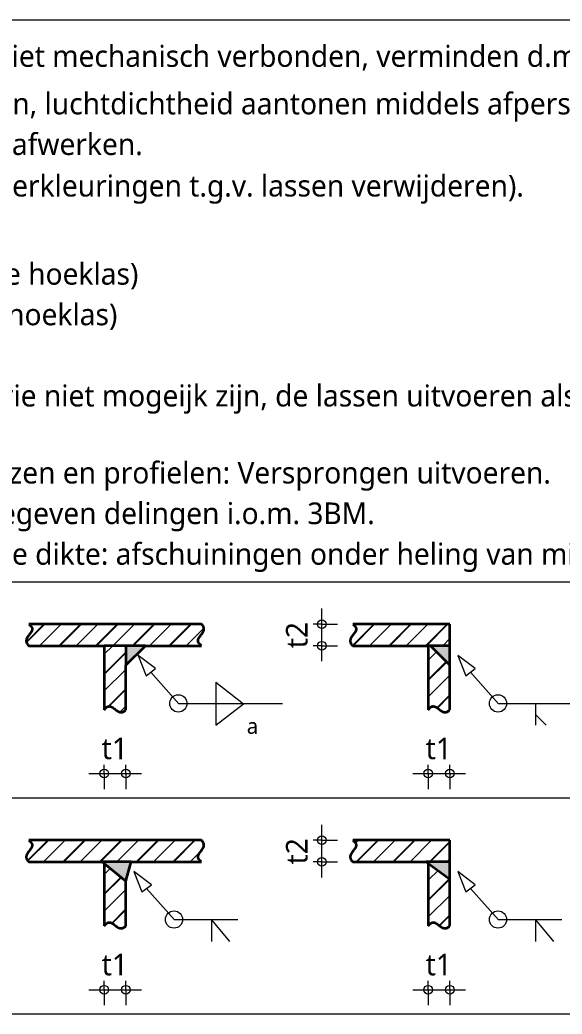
# Model space of a CAD drawing. Header units: millimetres. Extents: x 3415 to 42718, y 1442 to 14886.
# Drawn here: x 15780 to 17035, y 1442 to 3742 of the extents above; entities that cross this region are included whole.
import ezdxf

# ---------------------------------------------------------------- set-up
doc = ezdxf.new("R2010")
doc.units = ezdxf.units.MM
for name, color, linetype, lineweight in [('A-ANNO-DIMS', 211, 'Continuous', 13), ('A-ANNO-DIMS-20', 211, 'Continuous', 13), ('A-ANNO-NOTE', 131, 'Continuous', 18), ('A-DETL', 90, 'Continuous', 13), ('A-DETL-GENF', 92, 'Continuous', 18), ('G-ANNO-TEXT', 231, 'Continuous', 13)]:
    doc.layers.add(name, color=color, linetype=linetype, lineweight=lineweight)
doc.styles.add('Segoe UI_1', font='segoeui.ttf', dxfattribs={"height": 50})
doc.styles.add('Segoe UI_4', font='segoeui.ttf', dxfattribs={"height": 36})
doc.dimstyles.new('2_5_mm', dxfattribs={"dimscale": 304.8, "dimtxt": 52.368197, "dimasz": 0.065617, "dimexe": 0.11811, "dimexo": 0.0625, "dimgap": 0.059055, "dimtad": 1, "dimdec": 0, "dimzin": 0, "dimdsep": 46, "dimtxsty": 'Segoe UI_1', "dimblk1": 'DOTBLANK', "dimblk2": 'DOTBLANK', "dimsah": 1, "dimcen": 0.09, "dimdle": 0.11811, "dimazin": 0, "dimtfac": 1, "dimtdec": 4, "dimtix": 1, "dimtmove": 0, "dimatfit": 3, "dimfxl": 0.11811, "dimfxlon": 1, "dimtvp": 1, "dimtfill": 1, "dimtolj": 1, "dimtzin": 0, "dimarcsym": 2})
pattern_1 = [(45, (0, 0), (-42.4264, 42.4264), []), (45, (2, 0), (-42.4264, 42.4264), []), (45, (40, 0), (-42.4264, 42.4264), [])]

# ---------------------------------------------------------------- blocks, each defined once
blk = doc.blocks.new('NLRS_28_GA_renvooi - 3 RENVOOI LASSEN-5064081-M_28_01_constructierenvooi')
at = {"layer": 'A-ANNO-NOTE'}
for p, q in [((14316.2, 3741.5), (18016.2, 3741.5)), ((18016.2, 1441.5), (14316.2, 1441.5))]:
    blk.add_line(p, q, dxfattribs=at)
blk = doc.blocks.new('DIMBLOCK4-M_28_01_constructierenvooi')
at = {"layer": 'A-ANNO-DIMS-20'}
for p, q in [((15975.2, 1998), (15975.2, 2034)), ((16025.2, 1998), (16025.2, 2034)), ((15939.2, 1998), (16061.2, 1998)), ((15975.2, 1998), (15975.2, 1962)), ((16025.2, 1998), (16025.2, 1962))]:
    blk.add_line(p, q, dxfattribs=at)
for centre in [(15975.2, 1998), (16025.2, 1998)]:
    blk.add_circle(centre, 10, dxfattribs=at)
at = {"layer": 'A-ANNO-DIMS-20', "color": 0, "insert": (15969.2, 2081.3), "char_height": 50, "width": 74.268, "attachment_point": 1, "line_spacing_factor": 1.142579, "style": 'Segoe UI_1', "bg_fill": 3, "box_fill_scale": 1.25, "bg_fill_color": 9, "bg_fill_true_color": 13158600, "bg_fill_transparency": 0}
blk.add_mtext('t1', dxfattribs=at)
blk = doc.blocks.new('_DotBlank')
at = {"color": 0, "linetype": 'ByBlock', "lineweight": -2}
blk.add_line((-0.5, 0), (-1, 0), dxfattribs=at)
blk.add_circle((0, 0), 0.5, dxfattribs=at)
blk = doc.blocks.new('NLRS_00_GA_pijl wit - Type 1-4098930-M_28_01_constructierenvooi')
at = {"layer": 'A-ANNO-NOTE'}
for p, q in [((15344.1, 2240.9), (15303.8, 2271.5)), ((15303.8, 2271.5), (15321.8, 2224.2)), ((15321.8, 2224.2), (15344.1, 2240.9))]:
    blk.add_line(p, q, dxfattribs=at)
blk = doc.blocks.new('DIMBLOCK5-M_28_01_constructierenvooi')
at = {"layer": 'A-ANNO-DIMS-20'}
for p, q in [((16479, 2257.8), (16479, 2379.8)), ((16479, 2343.8), (16443, 2343.8)), ((16479, 2343.8), (16515, 2343.8)), ((16479, 2293.8), (16443, 2293.8)), ((16479, 2293.8), (16515, 2293.8))]:
    blk.add_line(p, q, dxfattribs=at)
for centre in [(16479, 2343.8), (16479, 2293.8)]:
    blk.add_circle(centre, 10, dxfattribs=at)
at = {"layer": 'A-ANNO-DIMS-20', "color": 0, "insert": (16395.7, 2287.9), "char_height": 50, "width": 74.268, "attachment_point": 1, "rotation": 90, "line_spacing_factor": 1.142579, "style": 'Segoe UI_1', "bg_fill": 3, "box_fill_scale": 1.25, "bg_fill_color": 9, "bg_fill_true_color": 13158600, "bg_fill_transparency": 0}
blk.add_mtext('t2', dxfattribs=at)
blk = doc.blocks.new('DIMBLOCK6-M_28_01_constructierenvooi')
at = {"layer": 'A-ANNO-DIMS-20'}
for p, q in [((16725.2, 1998), (16725.2, 2034)), ((16775.2, 1998), (16775.2, 2034)), ((16689.2, 1998), (16811.2, 1998)), ((16725.2, 1998), (16725.2, 1962)), ((16775.2, 1998), (16775.2, 1962))]:
    blk.add_line(p, q, dxfattribs=at)
for centre in [(16725.2, 1998), (16775.2, 1998)]:
    blk.add_circle(centre, 10, dxfattribs=at)
at = {"layer": 'A-ANNO-DIMS-20', "color": 0, "insert": (16719.2, 2081.3), "char_height": 50, "width": 74.268, "attachment_point": 1, "line_spacing_factor": 1.142579, "style": 'Segoe UI_1', "bg_fill": 3, "box_fill_scale": 1.25, "bg_fill_color": 9, "bg_fill_true_color": 13158600, "bg_fill_transparency": 0}
blk.add_mtext('t1', dxfattribs=at)
blk = doc.blocks.new('DIMBLOCK12-M_28_01_constructierenvooi')
at = {"layer": 'A-ANNO-DIMS-20'}
for p, q in [((15975.2, 1498), (15975.2, 1534)), ((16025.2, 1498), (16025.2, 1534)), ((15939.2, 1498), (16061.2, 1498)), ((15975.2, 1498), (15975.2, 1462)), ((16025.2, 1498), (16025.2, 1462))]:
    blk.add_line(p, q, dxfattribs=at)
for centre in [(15975.2, 1498), (16025.2, 1498)]:
    blk.add_circle(centre, 10, dxfattribs=at)
at = {"layer": 'A-ANNO-DIMS-20', "color": 0, "insert": (15969.2, 1581.3), "char_height": 50, "width": 74.268, "attachment_point": 1, "line_spacing_factor": 1.142579, "style": 'Segoe UI_1', "bg_fill": 3, "box_fill_scale": 1.25, "bg_fill_color": 9, "bg_fill_true_color": 13158600, "bg_fill_transparency": 0}
blk.add_mtext('t1', dxfattribs=at)
blk = doc.blocks.new('DIMBLOCK13-M_28_01_constructierenvooi')
at = {"layer": 'A-ANNO-DIMS-20'}
for p, q in [((16479, 1757.8), (16479, 1879.8)), ((16479, 1843.8), (16443, 1843.8)), ((16479, 1843.8), (16515, 1843.8)), ((16479, 1793.8), (16443, 1793.8)), ((16479, 1793.8), (16515, 1793.8))]:
    blk.add_line(p, q, dxfattribs=at)
for centre in [(16479, 1843.8), (16479, 1793.8)]:
    blk.add_circle(centre, 10, dxfattribs=at)
at = {"layer": 'A-ANNO-DIMS-20', "color": 0, "insert": (16395.7, 1787.9), "char_height": 50, "width": 74.268, "attachment_point": 1, "rotation": 90, "line_spacing_factor": 1.142579, "style": 'Segoe UI_1', "bg_fill": 3, "box_fill_scale": 1.25, "bg_fill_color": 9, "bg_fill_true_color": 13158600, "bg_fill_transparency": 0}
blk.add_mtext('t2', dxfattribs=at)
blk = doc.blocks.new('DIMBLOCK14-M_28_01_constructierenvooi')
at = {"layer": 'A-ANNO-DIMS-20'}
for p, q in [((16725.2, 1498), (16725.2, 1534)), ((16775.2, 1498), (16775.2, 1534)), ((16689.2, 1498), (16811.2, 1498)), ((16725.2, 1498), (16725.2, 1462)), ((16775.2, 1498), (16775.2, 1462))]:
    blk.add_line(p, q, dxfattribs=at)
for centre in [(16725.2, 1498), (16775.2, 1498)]:
    blk.add_circle(centre, 10, dxfattribs=at)
at = {"layer": 'A-ANNO-DIMS-20', "color": 0, "insert": (16719.2, 1581.3), "char_height": 50, "width": 74.268, "attachment_point": 1, "line_spacing_factor": 1.142579, "style": 'Segoe UI_1', "bg_fill": 3, "box_fill_scale": 1.25, "bg_fill_color": 9, "bg_fill_true_color": 13158600, "bg_fill_transparency": 0}
blk.add_mtext('t1', dxfattribs=at)

msp = doc.modelspace()

# ---------------------------------------------------------------- hatches: boundary and pattern name
at = {"layer": 'A-DETL-GENF', "lineweight": 13}
h = msp.add_hatch(dxfattribs=at)
h.set_pattern_fill('FP_1', color=9, style=0, pattern_type=2)
h.set_pattern_definition(pattern_1)
h.paths.add_polyline_path([(16175.5, 2293.8), (16200.2, 2293.8), (16197.2, 2296.1), (16195, 2298.4), (16193.5, 2300.6), (16192.6, 2302.7), (16192.2, 2304.8), (16192.3, 2306.9), (16192.8, 2308.9), (16193.7, 2310.8), (16196.1, 2314.7), (16203.1, 2324.3), (16205.1, 2328.2), (16205.6, 2330.2), (16205.9, 2332.3), (16205.7, 2334.4), (16205.1, 2336.6), (16204, 2338.9), (16202.4, 2341.3), (16200.2, 2343.8), (15800.2, 2343.8), (15803.2, 2341.5), (15805.4, 2339.2), (15806.9, 2337), (15807.8, 2334.9), (15808.2, 2332.8), (15808.1, 2330.7), (15807.5, 2328.7), (15806.7, 2326.7), (15804.3, 2322.9), (15797.2, 2313.3), (15795.3, 2309.4), (15794.7, 2307.4), (15794.5, 2305.3), (15794.7, 2303.2), (15795.3, 2300.9), (15796.3, 2298.7), (15798, 2296.3), (15800.2, 2293.8), (16070.2, 2293.8)])
h = msp.add_hatch(dxfattribs=at)
h.set_pattern_fill('FP_1', color=9, style=0, pattern_type=2)
h.set_pattern_definition(pattern_1)
h.paths.add_polyline_path([(16730.2, 2293.8), (16775.2, 2293.8), (16775.2, 2343.8), (16550.2, 2343.8), (16553.2, 2341.5), (16555.4, 2339.2), (16556.9, 2337), (16557.8, 2334.9), (16558.2, 2332.8), (16558.1, 2330.7), (16557.5, 2328.7), (16556.7, 2326.7), (16554.3, 2322.9), (16547.2, 2313.3), (16545.3, 2309.4), (16544.7, 2307.4), (16544.5, 2305.3), (16544.7, 2303.2), (16545.3, 2300.9), (16546.3, 2298.7), (16548, 2296.3), (16550.2, 2293.8), (16729.8, 2293.8)])
h = msp.add_hatch(dxfattribs=at)
h.set_pattern_fill('FP_1', color=9, style=0, pattern_type=2)
h.set_pattern_definition(pattern_1)
h.paths.add_polyline_path([(16013.7, 2140), (16015.8, 2140.1), (16018, 2140.7), (16020.3, 2141.8), (16022.7, 2143.4), (16025.2, 2145.7), (16025.2, 2293.8), (15975.2, 2293.8), (15975.2, 2145.7), (15977.5, 2148.6), (15979.8, 2150.8), (15982, 2152.4), (15984.1, 2153.3), (15986.2, 2153.6), (15988.2, 2153.5), (15990.3, 2153), (15992.2, 2152.2), (15996.1, 2149.7), (16005.7, 2142.7), (16009.6, 2140.8), (16011.6, 2140.2)])
at = {"layer": 'A-DETL-GENF'}
for points in [[(16025.2, 2248.8), (16070.2, 2293.8), (16025.2, 2293.8)], [(16775.2, 2248.8), (16775.2, 2293.8), (16730.2, 2293.8)], [(16025.2, 1748.8), (16037.2, 1793.8), (15970.2, 1793.8)], [(16775.2, 1753.8), (16775.2, 1793.8), (16720.2, 1793.8)]]:
    msp.add_hatch(color=7, dxfattribs=at).paths.add_polyline_path(points)
at = {"layer": 'A-DETL-GENF', "lineweight": 13}
h = msp.add_hatch(dxfattribs=at)
h.set_pattern_fill('FP_1', color=9, style=0, pattern_type=2)
h.set_pattern_definition(pattern_1)
h.paths.add_polyline_path([(16763.7, 2140), (16765.8, 2140.1), (16768, 2140.7), (16770.3, 2141.8), (16772.7, 2143.4), (16775.2, 2145.7), (16775.2, 2248.8), (16730.2, 2293.8), (16725.2, 2293.8), (16725.2, 2145.7), (16727.5, 2148.6), (16729.8, 2150.8), (16732, 2152.4), (16734.1, 2153.3), (16736.2, 2153.6), (16738.2, 2153.5), (16740.3, 2153), (16742.2, 2152.2), (16746.1, 2149.7), (16755.7, 2142.7), (16759.6, 2140.8), (16761.6, 2140.2)])
h = msp.add_hatch(dxfattribs=at)
h.set_pattern_fill('FP_1', color=9, style=0, pattern_type=2)
h.set_pattern_definition(pattern_1)
h.paths.add_polyline_path([(16200.2, 1793.8), (16197.2, 1796.1), (16195, 1798.4), (16193.5, 1800.6), (16192.6, 1802.7), (16192.2, 1804.8), (16192.3, 1806.9), (16192.8, 1808.9), (16193.7, 1810.8), (16196.1, 1814.7), (16203.1, 1824.3), (16205.1, 1828.2), (16205.6, 1830.2), (16205.9, 1832.3), (16205.7, 1834.4), (16205.1, 1836.6), (16204, 1838.9), (16202.4, 1841.3), (16200.2, 1843.8), (15800.2, 1843.8), (15803.2, 1841.5), (15805.4, 1839.2), (15806.9, 1837), (15807.8, 1834.9), (15808.2, 1832.8), (15808.1, 1830.7), (15807.5, 1828.7), (15806.7, 1826.7), (15804.3, 1822.9), (15797.2, 1813.3), (15795.3, 1809.4), (15794.7, 1807.4), (15794.5, 1805.3), (15794.7, 1803.2), (15795.3, 1800.9), (15796.3, 1798.7), (15798, 1796.3), (15800.2, 1793.8), (16175.5, 1793.8)])
h = msp.add_hatch(dxfattribs=at)
h.set_pattern_fill('FP_1', color=9, style=0, pattern_type=2)
h.set_pattern_definition(pattern_1)
h.paths.add_polyline_path([(16732, 1793.8), (16775.2, 1793.8), (16775.2, 1843.8), (16550.2, 1843.8), (16553.2, 1841.5), (16555.4, 1839.2), (16556.9, 1837), (16557.8, 1834.9), (16558.2, 1832.8), (16558.1, 1830.7), (16557.5, 1828.7), (16556.7, 1826.7), (16554.3, 1822.9), (16547.2, 1813.3), (16545.3, 1809.4), (16544.7, 1807.4), (16544.5, 1805.3), (16544.7, 1803.2), (16545.3, 1800.9), (16546.3, 1798.7), (16548, 1796.3), (16550.2, 1793.8), (16729.8, 1793.8)])
h = msp.add_hatch(dxfattribs=at)
h.set_pattern_fill('FP_1', color=9, style=0, pattern_type=2)
h.set_pattern_definition(pattern_1)
h.paths.add_polyline_path([(16013.7, 1640), (16015.8, 1640.1), (16018, 1640.7), (16020.3, 1641.8), (16022.7, 1643.4), (16025.2, 1645.7), (16025.2, 1748.8), (15975.2, 1789.7), (15975.2, 1645.7), (15977.5, 1648.6), (15979.8, 1650.8), (15982, 1652.4), (15984.1, 1653.3), (15986.2, 1653.6), (15988.2, 1653.5), (15990.3, 1653), (15992.2, 1652.2), (15996.1, 1649.7), (16005.7, 1642.7), (16009.6, 1640.8), (16011.6, 1640.2)])
h = msp.add_hatch(dxfattribs=at)
h.set_pattern_fill('FP_1', color=9, style=0, pattern_type=2)
h.set_pattern_definition(pattern_1)
h.paths.add_polyline_path([(16763.7, 1640), (16765.8, 1640.1), (16768, 1640.7), (16770.3, 1641.8), (16772.7, 1643.4), (16775.2, 1645.7), (16775.2, 1753.8), (16725.2, 1790.2), (16725.2, 1645.7), (16727.5, 1648.6), (16729.8, 1650.8), (16732, 1652.4), (16734.1, 1653.3), (16736.2, 1653.6), (16738.2, 1653.5), (16740.3, 1653), (16742.2, 1652.2), (16746.1, 1649.7), (16755.7, 1642.7), (16759.6, 1640.8), (16761.6, 1640.2)])

# ---------------------------------------------------------------- linework, layer by layer
at = {"layer": 'A-DETL', "lineweight": 18}
for p, q in [((14316.2, 2441.5), (18016.2, 2441.5)), ((16233.4, 2209.6), (16233.4, 2109.6)), ((16233.4, 2209.6), (16297.4, 2159.6)), ((16233.4, 2109.6), (16297.4, 2159.6)), ((16973.4, 2159.6), (16973.4, 2109.6)), ((16973.4, 2134.6), (16998.4, 2109.6)), ((14316.2, 1941.5), (18016.2, 1941.5)), ((16223.4, 1659.6), (16223.4, 1609.6)), ((16223.4, 1659.6), (16223.4, 1609.6)), ((16223.4, 1659.6), (16265.4, 1609.6)), ((16973.4, 1659.6), (16973.4, 1609.6)), ((16973.4, 1659.6), (16973.4, 1609.6)), ((16973.4, 1659.6), (17015.4, 1609.6))]:
    msp.add_line(p, q, dxfattribs=at)
at = {"layer": 'A-DETL', "lineweight": 35}
for p, q in [((16200.2, 2343.8), (15800.2, 2343.8)), ((16775.2, 2343.8), (16550.2, 2343.8)), ((16775.2, 2293.8), (16775.2, 2343.8)), ((15800.2, 2293.8), (15975.2, 2293.8)), ((15975.2, 2293.8), (15975.2, 2145.7)), ((16025.2, 2293.8), (15975.2, 2293.8)), ((16025.2, 2248.8), (16070.2, 2293.8)), ((16070.2, 2293.8), (16025.2, 2293.8)), ((16025.2, 2293.8), (16025.2, 2248.8)), ((16070.2, 2293.8), (16200.2, 2293.8)), ((16550.2, 2293.8), (16725.2, 2293.8)), ((16725.2, 2293.8), (16725.2, 2145.7)), ((16730.2, 2293.8), (16725.2, 2293.8)), ((16730.2, 2293.8), (16775.2, 2248.8)), ((16775.2, 2293.8), (16730.2, 2293.8)), ((16775.2, 2248.8), (16775.2, 2293.8)), ((16025.2, 2145.7), (16025.2, 2248.8)), ((16775.2, 2145.7), (16775.2, 2248.8)), ((16200.2, 1843.8), (15800.2, 1843.8)), ((16775.2, 1843.8), (16550.2, 1843.8)), ((16775.2, 1793.8), (16775.2, 1843.8)), ((15800.2, 1793.8), (15970.2, 1793.8)), ((16037.2, 1793.8), (15970.2, 1793.8)), ((15970.2, 1793.8), (16025.2, 1748.8)), ((15975.2, 1789.7), (15975.2, 1645.7)), ((16025.2, 1748.8), (16037.2, 1793.8)), ((16037.2, 1793.8), (16200.2, 1793.8)), ((16550.2, 1793.8), (16720.2, 1793.8)), ((16720.2, 1793.8), (16775.2, 1753.8)), ((16775.2, 1793.8), (16720.2, 1793.8)), ((16725.2, 1790.2), (16725.2, 1645.7)), ((16775.2, 1753.8), (16775.2, 1793.8)), ((16025.2, 1645.7), (16025.2, 1748.8)), ((16775.2, 1645.7), (16775.2, 1753.8))]:
    msp.add_line(p, q, dxfattribs=at)
at = {"layer": 'A-DETL', "lineweight": 18}
for centre in [(16146.6, 2160.4), (16886.6, 2160.4), (16136.6, 1660.4), (16886.6, 1660.4)]:
    msp.add_circle(centre, 20, dxfattribs=at)
at = {"layer": 'A-DETL', "lineweight": 35}
for points in [[(15800.2, 2343.8), (15801.3, 2343), (15803.3, 2341.5), (15805.1, 2339.6), (15806.2, 2338.1), (15806.9, 2337), (15807.4, 2335.9), (15807.8, 2335), (15807.9, 2334.3), (15808.1, 2333.8), (15808.1, 2333.3), (15808.2, 2332.8), (15808.2, 2332.3), (15808.2, 2331.8), (15808.1, 2331.2), (15808.1, 2330.7), (15808, 2330.2), (15807.8, 2329.7), (15807.7, 2329.2), (15807.5, 2328.7), (15807.4, 2328.2), (15807.1, 2327.6), (15806.7, 2326.7), (15806.2, 2325.8), (15805.6, 2324.8), (15804.9, 2323.8), (15804.3, 2322.9), (15803.6, 2321.9), (15802.8, 2321), (15802.1, 2320), (15801.3, 2319), (15800.6, 2318.1), (15799.6, 2316.8), (15798.7, 2315.6), (15797.8, 2314.3), (15797.2, 2313.3), (15796.7, 2312.3), (15796.1, 2311.4), (15795.7, 2310.4), (15795.3, 2309.4), (15795, 2308.4), (15794.7, 2307.4), (15794.6, 2306.3), (15794.5, 2305.3), (15794.5, 2304.2), (15794.7, 2302.8), (15795.2, 2301), (15796.2, 2298.7), (15797.9, 2296.3), (15799.3, 2294.6), (15800.2, 2293.8)], [(16200.2, 2293.8), (16199.1, 2294.6), (16197.1, 2296.1), (16195.3, 2298), (16194.1, 2299.5), (16193.5, 2300.6), (16192.9, 2301.7), (16192.6, 2302.5), (16192.4, 2303.2), (16192.3, 2303.8), (16192.2, 2304.3), (16192.2, 2304.8), (16192.2, 2305.3), (16192.2, 2305.8), (16192.2, 2306.4), (16192.3, 2306.9), (16192.4, 2307.4), (16192.5, 2307.9), (16192.7, 2308.4), (16192.8, 2308.9), (16193, 2309.4), (16193.3, 2310), (16193.7, 2310.8), (16194.2, 2311.8), (16194.8, 2312.8), (16195.4, 2313.8), (16196.1, 2314.7), (16196.8, 2315.7), (16197.5, 2316.6), (16198.3, 2317.6), (16199, 2318.5), (16199.8, 2319.5), (16200.7, 2320.8), (16201.7, 2322), (16202.5, 2323.3), (16203.1, 2324.3), (16203.7, 2325.2), (16204.2, 2326.2), (16204.7, 2327.2), (16205.1, 2328.2), (16205.4, 2329.2), (16205.6, 2330.2), (16205.8, 2331.3), (16205.9, 2332.3), (16205.9, 2333.4), (16205.7, 2334.8), (16205.2, 2336.6), (16204.1, 2338.9), (16202.5, 2341.3), (16201, 2343), (16200.2, 2343.8)], [(16550.2, 2343.8), (16551.3, 2343), (16553.3, 2341.5), (16555.1, 2339.6), (16556.2, 2338.1), (16556.9, 2337), (16557.4, 2335.9), (16557.8, 2335), (16557.9, 2334.3), (16558.1, 2333.8), (16558.1, 2333.3), (16558.2, 2332.8), (16558.2, 2332.3), (16558.2, 2331.8), (16558.1, 2331.2), (16558.1, 2330.7), (16558, 2330.2), (16557.8, 2329.7), (16557.7, 2329.2), (16557.5, 2328.7), (16557.4, 2328.2), (16557.1, 2327.6), (16556.7, 2326.7), (16556.2, 2325.8), (16555.6, 2324.8), (16554.9, 2323.8), (16554.3, 2322.9), (16553.6, 2321.9), (16552.8, 2321), (16552.1, 2320), (16551.3, 2319), (16550.6, 2318.1), (16549.6, 2316.8), (16548.7, 2315.6), (16547.8, 2314.3), (16547.2, 2313.3), (16546.7, 2312.3), (16546.1, 2311.4), (16545.7, 2310.4), (16545.3, 2309.4), (16545, 2308.4), (16544.7, 2307.4), (16544.6, 2306.3), (16544.5, 2305.3), (16544.5, 2304.2), (16544.7, 2302.8), (16545.2, 2301), (16546.2, 2298.7), (16547.9, 2296.3), (16549.3, 2294.6), (16550.2, 2293.8)], [(15975.2, 2145.7), (15976, 2146.8), (15977.5, 2148.8), (15979.4, 2150.6), (15980.9, 2151.7), (15982, 2152.4), (15983, 2152.9), (15983.9, 2153.2), (15984.6, 2153.4), (15985.2, 2153.5), (15985.7, 2153.6), (15986.2, 2153.6), (15986.7, 2153.7), (15987.2, 2153.6), (15987.7, 2153.6), (15988.2, 2153.5), (15988.8, 2153.4), (15989.3, 2153.3), (15989.8, 2153.2), (15990.3, 2153), (15990.8, 2152.8), (15991.4, 2152.6), (15992.2, 2152.2), (15993.2, 2151.6), (15994.2, 2151), (15995.2, 2150.4), (15996.1, 2149.7), (15997.1, 2149), (15998, 2148.3), (15999, 2147.6), (15999.9, 2146.8), (16000.9, 2146.1), (16002.2, 2145.1), (16003.4, 2144.2), (16004.7, 2143.3), (16005.7, 2142.7), (16006.6, 2142.1), (16007.6, 2141.6), (16008.6, 2141.2), (16009.6, 2140.8), (16010.6, 2140.4), (16011.6, 2140.2), (16012.6, 2140), (16013.7, 2140), (16014.7, 2140), (16016.2, 2140.2), (16018, 2140.6), (16020.3, 2141.7), (16022.7, 2143.3), (16024.3, 2144.8), (16025.2, 2145.7)], [(16725.2, 2145.7), (16726, 2146.8), (16727.5, 2148.8), (16729.4, 2150.6), (16730.9, 2151.7), (16732, 2152.4), (16733, 2152.9), (16733.9, 2153.2), (16734.6, 2153.4), (16735.2, 2153.5), (16735.7, 2153.6), (16736.2, 2153.6), (16736.7, 2153.7), (16737.2, 2153.6), (16737.7, 2153.6), (16738.2, 2153.5), (16738.8, 2153.4), (16739.3, 2153.3), (16739.8, 2153.2), (16740.3, 2153), (16740.8, 2152.8), (16741.4, 2152.6), (16742.2, 2152.2), (16743.2, 2151.6), (16744.2, 2151), (16745.2, 2150.4), (16746.1, 2149.7), (16747.1, 2149), (16748, 2148.3), (16749, 2147.6), (16749.9, 2146.8), (16750.9, 2146.1), (16752.2, 2145.1), (16753.4, 2144.2), (16754.7, 2143.3), (16755.7, 2142.7), (16756.6, 2142.1), (16757.6, 2141.6), (16758.6, 2141.2), (16759.6, 2140.8), (16760.6, 2140.4), (16761.6, 2140.2), (16762.6, 2140), (16763.7, 2140), (16764.7, 2140), (16766.2, 2140.2), (16768, 2140.6), (16770.3, 2141.7), (16772.7, 2143.3), (16774.3, 2144.8), (16775.2, 2145.7)], [(15800.2, 1843.8), (15801.3, 1843), (15803.3, 1841.5), (15805.1, 1839.6), (15806.2, 1838.1), (15806.9, 1837), (15807.4, 1835.9), (15807.8, 1835), (15807.9, 1834.3), (15808.1, 1833.8), (15808.1, 1833.3), (15808.2, 1832.8), (15808.2, 1832.3), (15808.2, 1831.8), (15808.1, 1831.2), (15808.1, 1830.7), (15808, 1830.2), (15807.8, 1829.7), (15807.7, 1829.2), (15807.5, 1828.7), (15807.4, 1828.2), (15807.1, 1827.6), (15806.7, 1826.7), (15806.2, 1825.8), (15805.6, 1824.8), (15804.9, 1823.8), (15804.3, 1822.9), (15803.6, 1821.9), (15802.8, 1821), (15802.1, 1820), (15801.3, 1819), (15800.6, 1818.1), (15799.6, 1816.8), (15798.7, 1815.6), (15797.8, 1814.3), (15797.2, 1813.3), (15796.7, 1812.3), (15796.1, 1811.4), (15795.7, 1810.4), (15795.3, 1809.4), (15795, 1808.4), (15794.7, 1807.4), (15794.6, 1806.3), (15794.5, 1805.3), (15794.5, 1804.2), (15794.7, 1802.8), (15795.2, 1801), (15796.2, 1798.7), (15797.9, 1796.3), (15799.3, 1794.6), (15800.2, 1793.8)], [(16200.2, 1793.8), (16199.1, 1794.6), (16197.1, 1796.1), (16195.3, 1798), (16194.1, 1799.5), (16193.5, 1800.6), (16192.9, 1801.7), (16192.6, 1802.5), (16192.4, 1803.2), (16192.3, 1803.8), (16192.2, 1804.3), (16192.2, 1804.8), (16192.2, 1805.3), (16192.2, 1805.8), (16192.2, 1806.4), (16192.3, 1806.9), (16192.4, 1807.4), (16192.5, 1807.9), (16192.7, 1808.4), (16192.8, 1808.9), (16193, 1809.4), (16193.3, 1810), (16193.7, 1810.8), (16194.2, 1811.8), (16194.8, 1812.8), (16195.4, 1813.8), (16196.1, 1814.7), (16196.8, 1815.7), (16197.5, 1816.6), (16198.3, 1817.6), (16199, 1818.5), (16199.8, 1819.5), (16200.7, 1820.8), (16201.7, 1822), (16202.5, 1823.3), (16203.1, 1824.3), (16203.7, 1825.2), (16204.2, 1826.2), (16204.7, 1827.2), (16205.1, 1828.2), (16205.4, 1829.2), (16205.6, 1830.2), (16205.8, 1831.3), (16205.9, 1832.3), (16205.9, 1833.4), (16205.7, 1834.8), (16205.2, 1836.6), (16204.1, 1838.9), (16202.5, 1841.3), (16201, 1843), (16200.2, 1843.8)], [(16550.2, 1843.8), (16551.3, 1843), (16553.3, 1841.5), (16555.1, 1839.6), (16556.2, 1838.1), (16556.9, 1837), (16557.4, 1835.9), (16557.8, 1835), (16557.9, 1834.3), (16558.1, 1833.8), (16558.1, 1833.3), (16558.2, 1832.8), (16558.2, 1832.3), (16558.2, 1831.8), (16558.1, 1831.2), (16558.1, 1830.7), (16558, 1830.2), (16557.8, 1829.7), (16557.7, 1829.2), (16557.5, 1828.7), (16557.4, 1828.2), (16557.1, 1827.6), (16556.7, 1826.7), (16556.2, 1825.8), (16555.6, 1824.8), (16554.9, 1823.8), (16554.3, 1822.9), (16553.6, 1821.9), (16552.8, 1821), (16552.1, 1820), (16551.3, 1819), (16550.6, 1818.1), (16549.6, 1816.8), (16548.7, 1815.6), (16547.8, 1814.3), (16547.2, 1813.3), (16546.7, 1812.3), (16546.1, 1811.4), (16545.7, 1810.4), (16545.3, 1809.4), (16545, 1808.4), (16544.7, 1807.4), (16544.6, 1806.3), (16544.5, 1805.3), (16544.5, 1804.2), (16544.7, 1802.8), (16545.2, 1801), (16546.2, 1798.7), (16547.9, 1796.3), (16549.3, 1794.6), (16550.2, 1793.8)], [(15975.2, 1645.7), (15976, 1646.8), (15977.5, 1648.8), (15979.4, 1650.6), (15980.9, 1651.7), (15982, 1652.4), (15983, 1652.9), (15983.9, 1653.2), (15984.6, 1653.4), (15985.2, 1653.5), (15985.7, 1653.6), (15986.2, 1653.6), (15986.7, 1653.7), (15987.2, 1653.6), (15987.7, 1653.6), (15988.2, 1653.5), (15988.8, 1653.4), (15989.3, 1653.3), (15989.8, 1653.2), (15990.3, 1653), (15990.8, 1652.8), (15991.4, 1652.6), (15992.2, 1652.2), (15993.2, 1651.6), (15994.2, 1651), (15995.2, 1650.4), (15996.1, 1649.7), (15997.1, 1649), (15998, 1648.3), (15999, 1647.6), (15999.9, 1646.8), (16000.9, 1646.1), (16002.2, 1645.1), (16003.4, 1644.2), (16004.7, 1643.3), (16005.7, 1642.7), (16006.6, 1642.1), (16007.6, 1641.6), (16008.6, 1641.2), (16009.6, 1640.8), (16010.6, 1640.4), (16011.6, 1640.2), (16012.6, 1640), (16013.7, 1640), (16014.7, 1640), (16016.2, 1640.2), (16018, 1640.6), (16020.3, 1641.7), (16022.7, 1643.3), (16024.3, 1644.8), (16025.2, 1645.7)], [(16725.2, 1645.7), (16726, 1646.8), (16727.5, 1648.8), (16729.4, 1650.6), (16730.9, 1651.7), (16732, 1652.4), (16733, 1652.9), (16733.9, 1653.2), (16734.6, 1653.4), (16735.2, 1653.5), (16735.7, 1653.6), (16736.2, 1653.6), (16736.7, 1653.7), (16737.2, 1653.6), (16737.7, 1653.6), (16738.2, 1653.5), (16738.8, 1653.4), (16739.3, 1653.3), (16739.8, 1653.2), (16740.3, 1653), (16740.8, 1652.8), (16741.4, 1652.6), (16742.2, 1652.2), (16743.2, 1651.6), (16744.2, 1651), (16745.2, 1650.4), (16746.1, 1649.7), (16747.1, 1649), (16748, 1648.3), (16749, 1647.6), (16749.9, 1646.8), (16750.9, 1646.1), (16752.2, 1645.1), (16753.4, 1644.2), (16754.7, 1643.3), (16755.7, 1642.7), (16756.6, 1642.1), (16757.6, 1641.6), (16758.6, 1641.2), (16759.6, 1640.8), (16760.6, 1640.4), (16761.6, 1640.2), (16762.6, 1640), (16763.7, 1640), (16764.7, 1640), (16766.2, 1640.2), (16768, 1640.6), (16770.3, 1641.7), (16772.7, 1643.3), (16774.3, 1644.8), (16775.2, 1645.7)]]:
    msp.add_open_spline(points, degree=3, knots=[0, 0, 0, 0, 0.041667, 0.083333, 0.104167, 0.125, 0.145833, 0.166667, 0.177083, 0.1875, 0.197917, 0.208333, 0.21875, 0.229167, 0.239583, 0.25, 0.260417, 0.270833, 0.28125, 0.291667, 0.302083, 0.3125, 0.333333, 0.354167, 0.375, 0.395833, 0.416667, 0.4375, 0.458333, 0.479167, 0.5, 0.520833, 0.541667, 0.583333, 0.604167, 0.625, 0.645833, 0.666667, 0.6875, 0.708333, 0.729167, 0.75, 0.770833, 0.791667, 0.8125, 0.833333, 0.875, 0.916667, 0.958333, 1, 1, 1, 1], dxfattribs=at)

# ---------------------------------------------------------------- next in the draw order: block references
at = {"layer": 'A-ANNO-NOTE', "lineweight": 13}
msp.add_blockref('NLRS_28_GA_renvooi - 3 RENVOOI LASSEN-5064081-M_28_01_constructierenvooi', (0, 0), dxfattribs=at)

# ---------------------------------------------------------------- next in the draw order: linework, layer by layer
at = {"layer": 'A-ANNO-NOTE'}
for p, q in [((16147.8, 2159.6), (16083, 2232.5)), ((16887.8, 2159.6), (16823, 2232.5)), ((16387.8, 2159.6), (16147.8, 2159.6)), ((17127.8, 2159.6), (16887.8, 2159.6)), ((16137.8, 1659.6), (16073, 1732.5)), ((16887.8, 1659.6), (16823, 1732.5)), ((16284.1, 1659.6), (16137.8, 1659.6)), ((17034.1, 1659.6), (16887.8, 1659.6))]:
    msp.add_line(p, q, dxfattribs=at)

# ---------------------------------------------------------------- next in the draw order: block references
for p in [(750, 0), (1490, 0), (740, -500), (1490, -500)]:
    msp.add_blockref('NLRS_00_GA_pijl wit - Type 1-4098930-M_28_01_constructierenvooi', p, dxfattribs=at)

# ---------------------------------------------------------------- next in the draw order: texts
at = {"layer": 'G-ANNO-TEXT', "color": 7, "char_height": 50, "attachment_point": 1, "style": 'Segoe UI_1'}
for s, insert, width in [('-Alle aansluitende stalen constructiedelen, niet mechanisch verbonden, verminden d.m.v. lassen. Lassen rondom en doorgaand uitvoeren. ', (14410, 3682.9), 5158.057), ('-Geheel omsloten ruimten luchtdicht aflassen, luchtdichtheid aantonen middels afpersen via ventielen en een lekdetectievloeistof. ', (14410, 3572.9), 4888.69), (' Ventielgaten na afpersen afdichten en glad afwerken. ', (14410, 3479), 2045.907), ('-Lasnaden in RVS nabeitsen en passiveren (verkleuringen t.g.v. lassen verwijderen).', (14410, 3382.9), 3080.083), ('-a.min of s.min = 0,5 x t.min (dubbele hoeklas)', (14649.4, 3179), 1741.265), ('-a.min of s.min = 1,0 x t.min (enkele hoeklas)', (14649.4, 3085.1), 1678.734), ('-Indien hoeklassen door de geometrie niet mogeijk zijn, de lassen uitvoeren als (halve) Y-naden.', (14649.4, 2897.2), 3597.974), ('-Delingen in doorgaande platen, buizen en profielen: Versprongen uitvoeren.', (14649.4, 2719), 2890.885), ('-Locaties van niet op tekening aangegeven delingen i.o.m. 3BM. ', (14649.4, 2625.1), 2422.7), ('-Aansluitingen in platen van ongelijke dikte: afschuiningen onder heling van minimaal 1:5 aanbrengen', (14649.4, 2531.1), 3825.653)]:
    msp.add_mtext(s, dxfattribs=dict(at, insert=insert, width=width))
at = {"layer": 'G-ANNO-TEXT', "color": 7, "insert": (16305.1, 2125.9), "char_height": 36, "width": 32.067, "attachment_point": 1, "style": 'Segoe UI_4', "bg_fill": 3, "box_fill_scale": 1.25, "bg_fill_color": 9, "bg_fill_true_color": 13158600, "bg_fill_transparency": 0}
msp.add_mtext('a', dxfattribs=at)

# ---------------------------------------------------------------- next in the draw order: dimensions: what is measured, and where the dimension line sits
at = {"layer": 'A-ANNO-DIMS'}
for base, p1, p2, picture, middle in [((16479, 2343.8), (16515, 2293.8), (16515, 2343.8), 'DIMBLOCK5-M_28_01_constructierenvooi', (16435.2, 2318.8)), ((16479, 1843.8), (16515, 1793.8), (16515, 1843.8), 'DIMBLOCK13-M_28_01_constructierenvooi', (16435.2, 1818.8))]:
    dim = msp.add_linear_dim(base=base, p1=p1, p2=p2, angle=90, text='t2', dimstyle='2_5_mm', override={"dimpost": '<>', "dimfxl": 50}, dxfattribs=at)
    dim.commit()
    dim.dimension.update_dxf_attribs({"geometry": picture, "text_midpoint": middle})
for base, p1, p2, picture, middle in [((16025.2, 1998), (15975.2, 2034), (16025.2, 2034), 'DIMBLOCK4-M_28_01_constructierenvooi', (16000.2, 2042)), ((16775.2, 1998), (16725.2, 2034), (16775.2, 2034), 'DIMBLOCK6-M_28_01_constructierenvooi', (16750.2, 2042)), ((16025.2, 1498), (15975.2, 1534), (16025.2, 1534), 'DIMBLOCK12-M_28_01_constructierenvooi', (16000.2, 1542)), ((16775.2, 1498), (16725.2, 1534), (16775.2, 1534), 'DIMBLOCK14-M_28_01_constructierenvooi', (16750.2, 1542))]:
    dim = msp.add_linear_dim(base=base, p1=p1, p2=p2, text='t1', dimstyle='2_5_mm', override={"dimpost": '<>', "dimfxl": 50}, dxfattribs=at)
    dim.commit()
    dim.dimension.update_dxf_attribs({"geometry": picture, "text_midpoint": middle})

doc.saveas('drawing.dxf')
